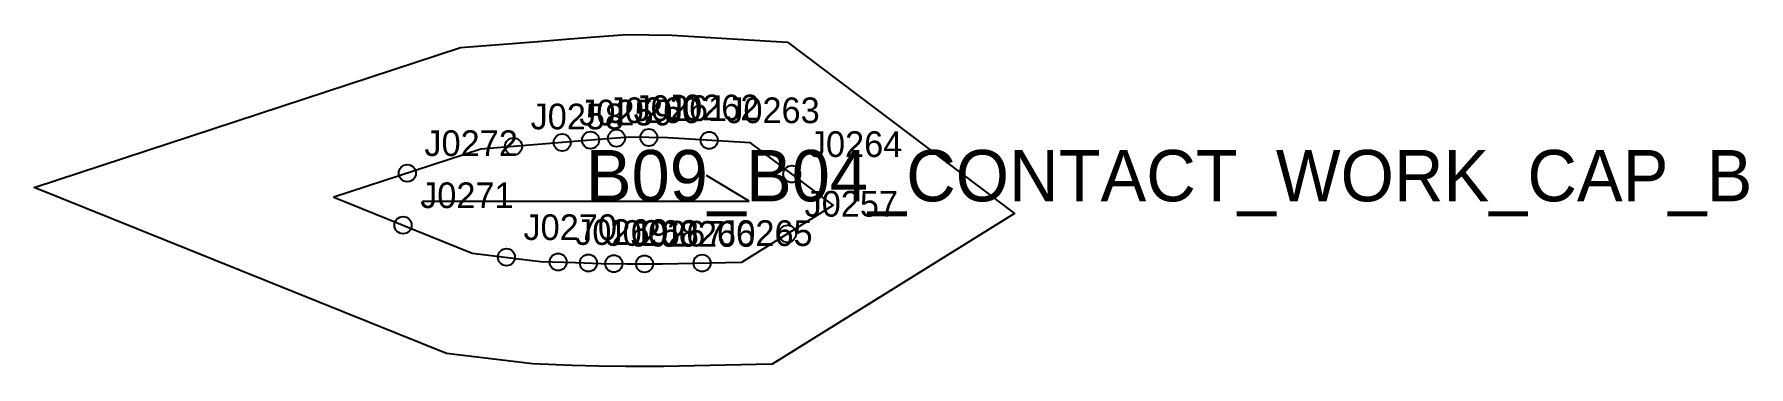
# Model space of a CAD drawing. Header units: millimetres. Extents: x -66 to 134, y -19 to 20.
import ezdxf

# ---------------------------------------------------------------- set-up
doc = ezdxf.new("R2010")
doc.units = ezdxf.units.MM
for name, color, linetype in [('CUT', 1, 'Continuous'), ('GRAIN', 3, 'Continuous'), ('LABEL', 7, 'Continuous'), ('NOTCH', 2, 'Continuous'), ('SEW', 5, 'Continuous')]:
    doc.layers.add(name, color=color, linetype=linetype)

msp = doc.modelspace()

# ---------------------------------------------------------------- linework, layer by layer
at = {"layer": 'CUT'}
msp.add_lwpolyline([(21.61, 18.61), (48.15, -1.4), (19.81, -19.01), (7.1, -19.29), (2.67, -19.29), (-0.49, -19.22), (-3.56, -19.14), (-8.23, -18.96), (-18.27, -17.74), (-66.49, 1.62), (-16.64, 17.97), (-7.58, 18.7), (-3.83, 19), (-0.9, 19.24), (2.83, 19.52), (8.09, 19.44), (21.61, 18.61)], close=True, dxfattribs=at)
at = {"layer": 'GRAIN'}
for p, q in [((17.13, 0.02), (12.13, 3.02)), ((-21.09, 0.02), (17.13, 0.02))]:
    msp.add_line(p, q, dxfattribs=at)
at = {"layer": 'NOTCH'}
for centre in [(-1.42, 7.16), (1.61, 7.4), (5.4, 7.48), (12.45, 7.15), (-10.44, 6.43), (-4.75, 6.89), (-22.86, 3.31), (22.11, 3.2), (-23.36, -2.77), (21.61, -3.77), (-11.27, -6.5), (-5.22, -7.07), (-1.68, -7.18), (1.3, -7.26), (4.89, -7.29), (11.62, -7.19)]:
    msp.add_circle(centre, 1, dxfattribs=at)
at = {"layer": 'SEW'}
msp.add_lwpolyline([(17.27, 6.85), (7.62, 7.44), (3.18, 7.52), (0.04, 7.28), (-2.87, 7.04), (-6.62, 6.74), (-14.26, 6.13), (-31.46, 0.49), (-15.26, -6.02), (-7.28, -6.99), (-3.17, -7.14), (-0.19, -7.23), (2.8, -7.29), (6.97, -7.29), (16.26, -7.09), (26.95, -0.44)], close=True, dxfattribs=at)

# ---------------------------------------------------------------- texts
at = {"layer": 'LABEL'}
for s, height, p in [('J0260', 3, (0.58, 9.16)), ('J0261', 3, (3.61, 9.4)), ('J0262', 3, (7.4, 9.48)), ('J0263', 3, (14.45, 9.15)), ('J0258', 3, (-8.44, 8.43)), ('J0259', 3, (-2.75, 8.89)), ('J0272', 3, (-20.86, 5.31)), ('J0264', 3, (24.11, 5.2)), ('B09_B04_CONTACT_WORK_CAP_B', 6, (-1.98, 0.02)), ('J0271', 3, (-21.36, -0.77)), ('J0257', 3, (23.61, -1.77)), ('J0270', 3, (-9.27, -4.5)), ('J0269', 3, (-3.22, -5.07)), ('J0268', 3, (0.32, -5.18)), ('J0267', 3, (3.3, -5.26)), ('J0266', 3, (6.89, -5.29)), ('J0265', 3, (13.62, -5.19))]:
    msp.add_text(s, height=height, dxfattribs=at).set_placement(p)

doc.saveas('drawing.dxf')
